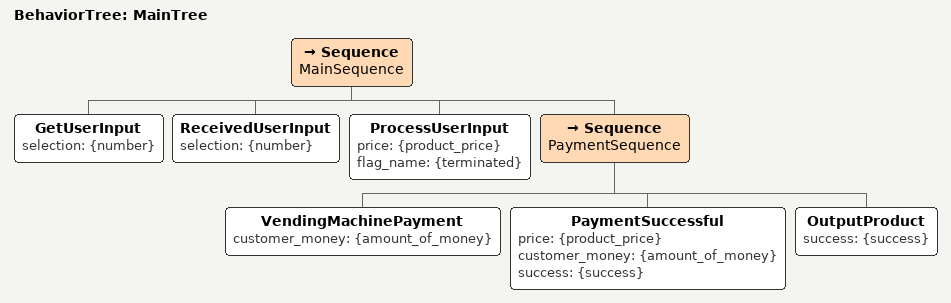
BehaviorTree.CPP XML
<root BTCPP_format="4" main_tree_to_execute="MainTree">

    <BehaviorTree ID="MainTree">
        <Sequence name="MainSequence">
            <GetUserInput selection="{number}" />
            <ReceivedUserInput selection="{number}" />
            <ProcessUserInput price="{product_price}" flag_name="{terminated}" />
            <Sequence name="PaymentSequence">
                <VendingMachinePayment customer_money="{amount_of_money}" />
                <PaymentSuccessful price="{product_price}" customer_money="{amount_of_money}"
                    success="{success}" />
                <OutputProduct success="{success}" />
            </Sequence>
        </Sequence>
    </BehaviorTree>

</root>
